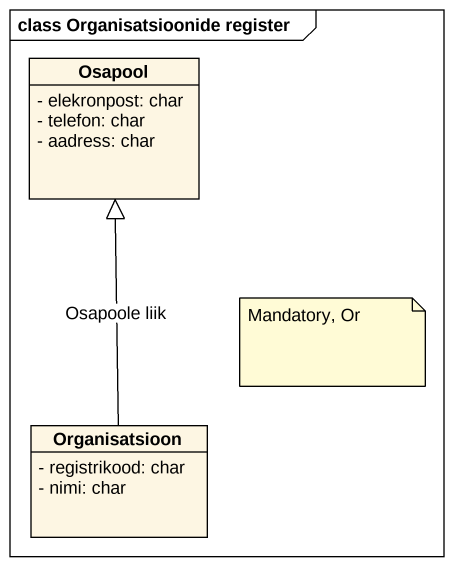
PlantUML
@startuml
mainframe class Organisatsioonide register
hide circle
hide empty members
skinparam classAttributeIconSize 0
class Osapool {
  - elekronpost: char
  - telefon: char
  - aadress: char
}
class Organisatsioon {
  - registrikood: char
  - nimi: char
}
Organisatsioon -up-|> Osapool : Osapoole liik
note as N1
  Mandatory, Or
end note
@enduml
